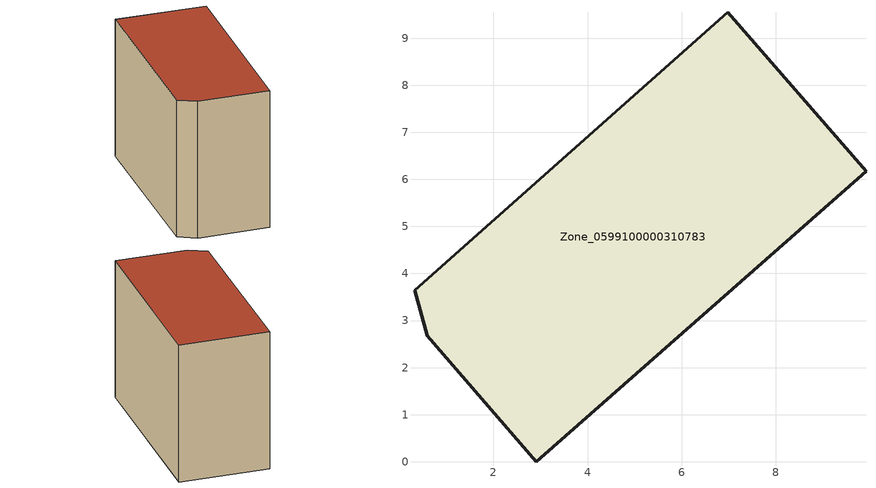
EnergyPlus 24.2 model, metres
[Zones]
Zone_0599100000310783
 floor ground (C_G): 0.59,2.67 0.32,3.65 6.97,9.55 9.92,6.17 2.91,0 z0
 wall outside (C_F): 9.92,6.17 6.97,9.55 0.32,3.65 0.59,2.67 2.91,0 9.92,6.17 z0:7.15
 roof outside (C_R): 0.32,3.65 0.59,2.67 2.91,0 9.92,6.17 6.97,9.55 z7.15
[BUILDING]
Pand.0599100000310783: North Axis=0; Terrain=City; Loads Convergence Tolerance Value=0.04; Temperature Convergence Tolerance Value=0.4; Solar Distribution=FullExterior; Maximum Number of Warmup Days=25; Minimum Number of Warmup Days=1
[Site:Location]
Rotterdam.The.Hague.AP_ZH_NLD Design_Conditions: Latitude=51.96; Longitude=4.45; Time Zone=1; Elevation=-4.5
[SITE:GROUNDTEMPERATURE:BUILDINGSURFACE]
18, 18, 18, 18, 18, 18, 18, 18, 18, 18, 18, 18
[MATERIAL] Thermal Absorptance=0.9; Solar Absorptance=0.7; Visible Absorptance=0.7
Name | Roughness | Thickness | Conductivity | Density | Specific Heat
G.TI.1946 | MediumSmooth | 0.15 | 1 | 540 | 1210
F.TI.1946 | Rough | 0.3 | 0.857143 | 1920 | 840
R.TI.1946 | MediumRough | 0.2 | 0.1 | 1500 | 1000
[CONSTRUCTION]
C_G: G.TI.1946
C_F: F.TI.1946
C_R: R.TI.1946
[ZONE]
Zone_0599100000310783: Type=1; Multiplier=1; Ceiling Height=Autocalculate; Volume=Autocalculate; Floor Area=autocalculate; Part of Total Floor Area=Yes
[ZONEINFILTRATION:DESIGNFLOWRATE]
Infil_Zone_0599100000310783: Zone or ZoneList or Space or SpaceList=Zone_0599100000310783; Schedule=AlwaysOn; Design Flow Rate Calculation Method=Flow/Area; Flow Rate per Floor Area=0.003; Constant Term Coefficient=1; Temperature Term Coefficient=0; Velocity Term Coefficient=0; Velocity Squared Term Coefficient=0
[HVACTEMPLATE:ZONE:IDEALLOADSAIRSYSTEM]
Zone_0599100000310783: Maximum Heating Supply Air Temperature=50; Minimum Cooling Supply Air Temperature=13; Maximum Heating Supply Air Humidity Ratio=0.0156; Minimum Cooling Supply Air Humidity Ratio=0.0077; Heating Limit=NoLimit; Cooling Limit=NoLimit; Dehumidification Control Type=ConstantSensibleHeatRatio; Cooling Sensible Heat Ratio=0.7; Dehumidification Setpoint=60; Humidification Control Type=None; Humidification Setpoint=30; Outdoor Air Method=None; Outdoor Air Flow Rate per Person=0.00944; Outdoor Air Flow Rate per Zone Floor Area=0; Outdoor Air Flow Rate per Zone=0; Demand Controlled Ventilation Type=None; Outdoor Air Economizer Type=NoEconomizer; Heat Recovery Type=None; Sensible Heat Recovery Effectiveness=0.7; Latent Heat Recovery Effectiveness=0.65
[ZONECONTROL:THERMOSTAT]
ThermostatControl_Zone_0599100000310783: Zone or ZoneList=Zone_0599100000310783; Control Type Schedule=DualSetpointControlType; Control 1=Thermostat_Zone_0599100000310783; Temperature Difference Between Cutout And Setpoint=0
[THERMOSTATSETPOINT:DUALSETPOINT]
Thermostat_Zone_0599100000310783: Heating Setpoint Temperature Schedule=HeatingSetpoint_Zone_0599100000310783; Cooling Setpoint Temperature Schedule=CoolingSetpoint_Zone_0599100000310783
[SCHEDULE:COMPACT]
HeatingSetpoint_Zone_0599100000310783: Through: 12/31, For: AllDays, Until: 24:00, 21
CoolingSetpoint_Zone_0599100000310783: Through: 12/31, For: AllDays, Until: 24:00, 24
DualSetpointControlType: Through: 12/31, For: AllDays, Until: 24:00, 4
AlwaysOn: Through: 12/31, For: AllDays, Until: 24:00, 1
